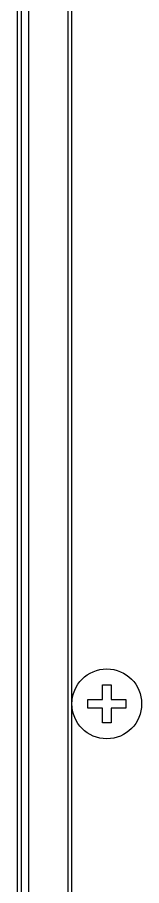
# Model space of a CAD drawing. Header units: millimetres. Extents: x -3 to 101, y -1 to 134.
# Drawn here: x 0 to 2.14, y 51.52 to 66.45 of the extents above; entities that cross this region are included whole.
import ezdxf

# ---------------------------------------------------------------- set-up
doc = ezdxf.new("R2010")
doc.units = ezdxf.units.MM

msp = doc.modelspace()

# ---------------------------------------------------------------- linework, layer by layer
for p, q in [((0, 3.4), (0, 88.4)), ((0.07, 3.34), (0.07, 88.46)), ((0.19, 88.45), (0.19, 3.35)), ((0.87, 88.15), (0.87, 3.65)), ((0.94, 49.2), (0.94, 87.2)), ((1.465, 54.725), (1.465, 54.975)), ((1.465, 54.975), (1.615, 54.975)), ((1.615, 54.975), (1.615, 54.725)), ((1.215, 54.575), (1.215, 54.725)), ((1.215, 54.725), (1.465, 54.725)), ((1.615, 54.725), (1.865, 54.725)), ((1.865, 54.725), (1.865, 54.575)), ((1.465, 54.575), (1.215, 54.575)), ((1.465, 54.325), (1.465, 54.575)), ((1.615, 54.575), (1.615, 54.325)), ((1.865, 54.575), (1.615, 54.575)), ((1.615, 54.325), (1.465, 54.325))]:
    msp.add_line(p, q)
msp.add_circle((1.54, 54.65), 0.6)

doc.saveas('drawing.dxf')
